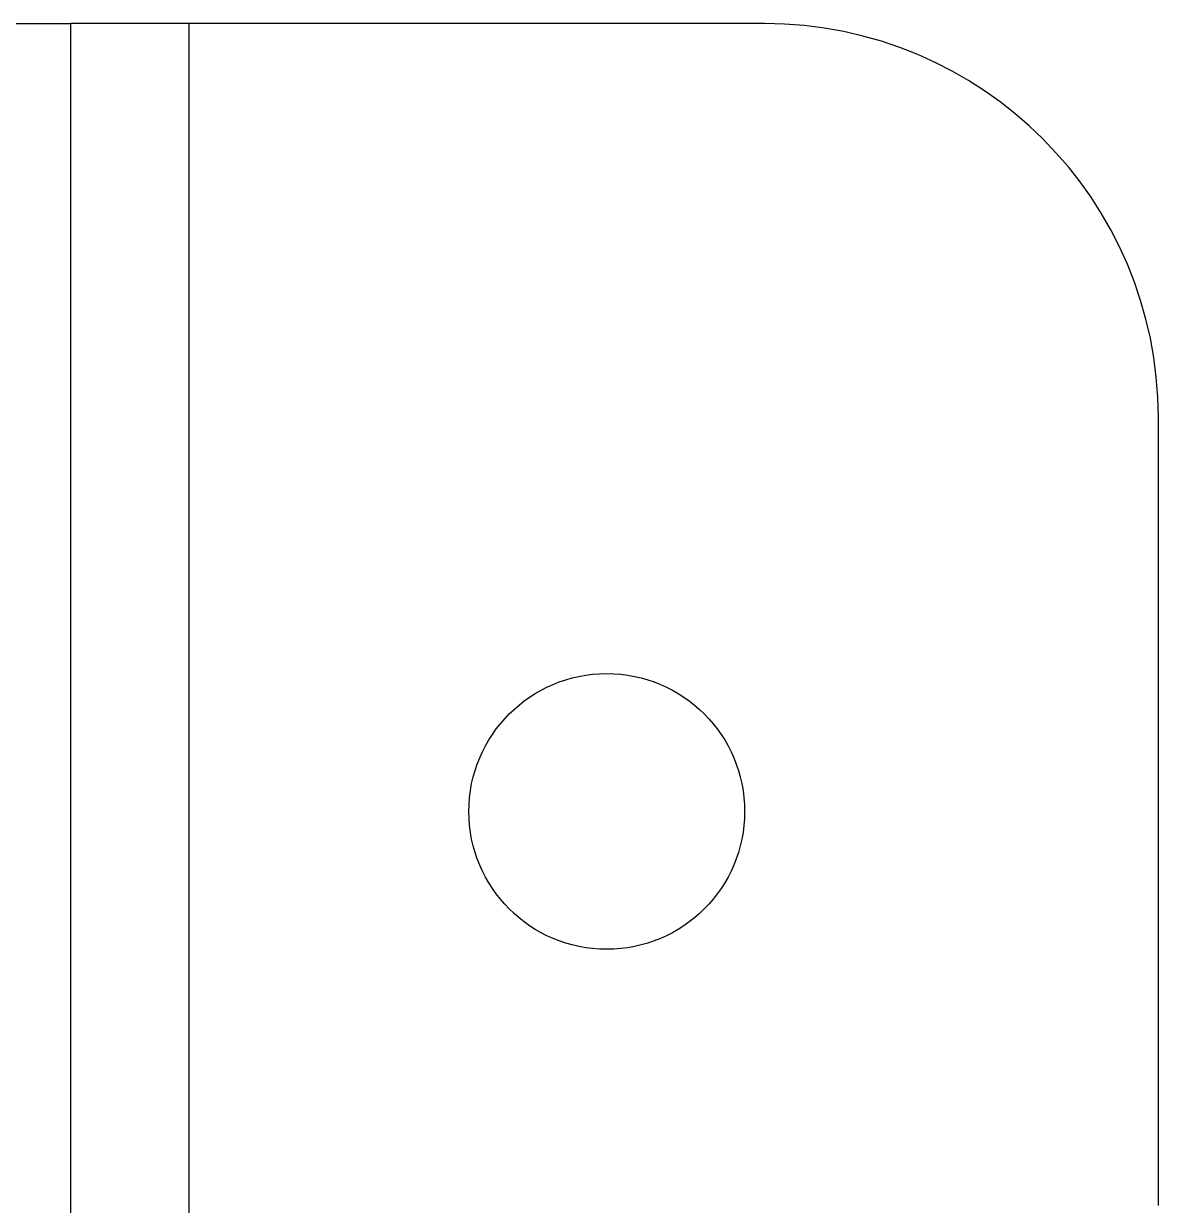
# Model space of a CAD drawing. Extents: x 150 to 4150, y 50 to 2920.
# Drawn here: x 1223.53 to 1259.53, y 2267.69 to 2305.19 of the extents above; entities that cross this region are included whole.
import ezdxf

# ---------------------------------------------------------------- set-up
doc = ezdxf.new("R2010")
doc.units = 0
doc.header["$LTSCALE"] = 10
doc.linetypes.add('SLD-KATı', pattern=[0])
doc.layers.get('0').update_dxf_attribs({"linetype": 'CONTINUOUS'})

msp = doc.modelspace()

# ---------------------------------------------------------------- linework, layer by layer
at = {"color": 7, "linetype": 'SLD-KATı'}
for p, q in [((1218.28, 2305.191), (1225.03, 2305.191)), ((1225.03, 2255.191), (1225.03, 2305.191)), ((1228.78, 2305.191), (1225.03, 2305.191)), ((1228.78, 2255.191), (1228.78, 2305.191)), ((1247.03, 2305.191), (1228.78, 2305.191)), ((1259.53, 2267.691), (1259.53, 2292.691))]:
    msp.add_line(p, q, dxfattribs=at)
msp.add_circle((1242.03, 2280.191), 4.375, dxfattribs=at)
msp.add_arc((1247.03, 2292.691), 12.5, 0, 90, dxfattribs=at)

doc.saveas('drawing.dxf')
